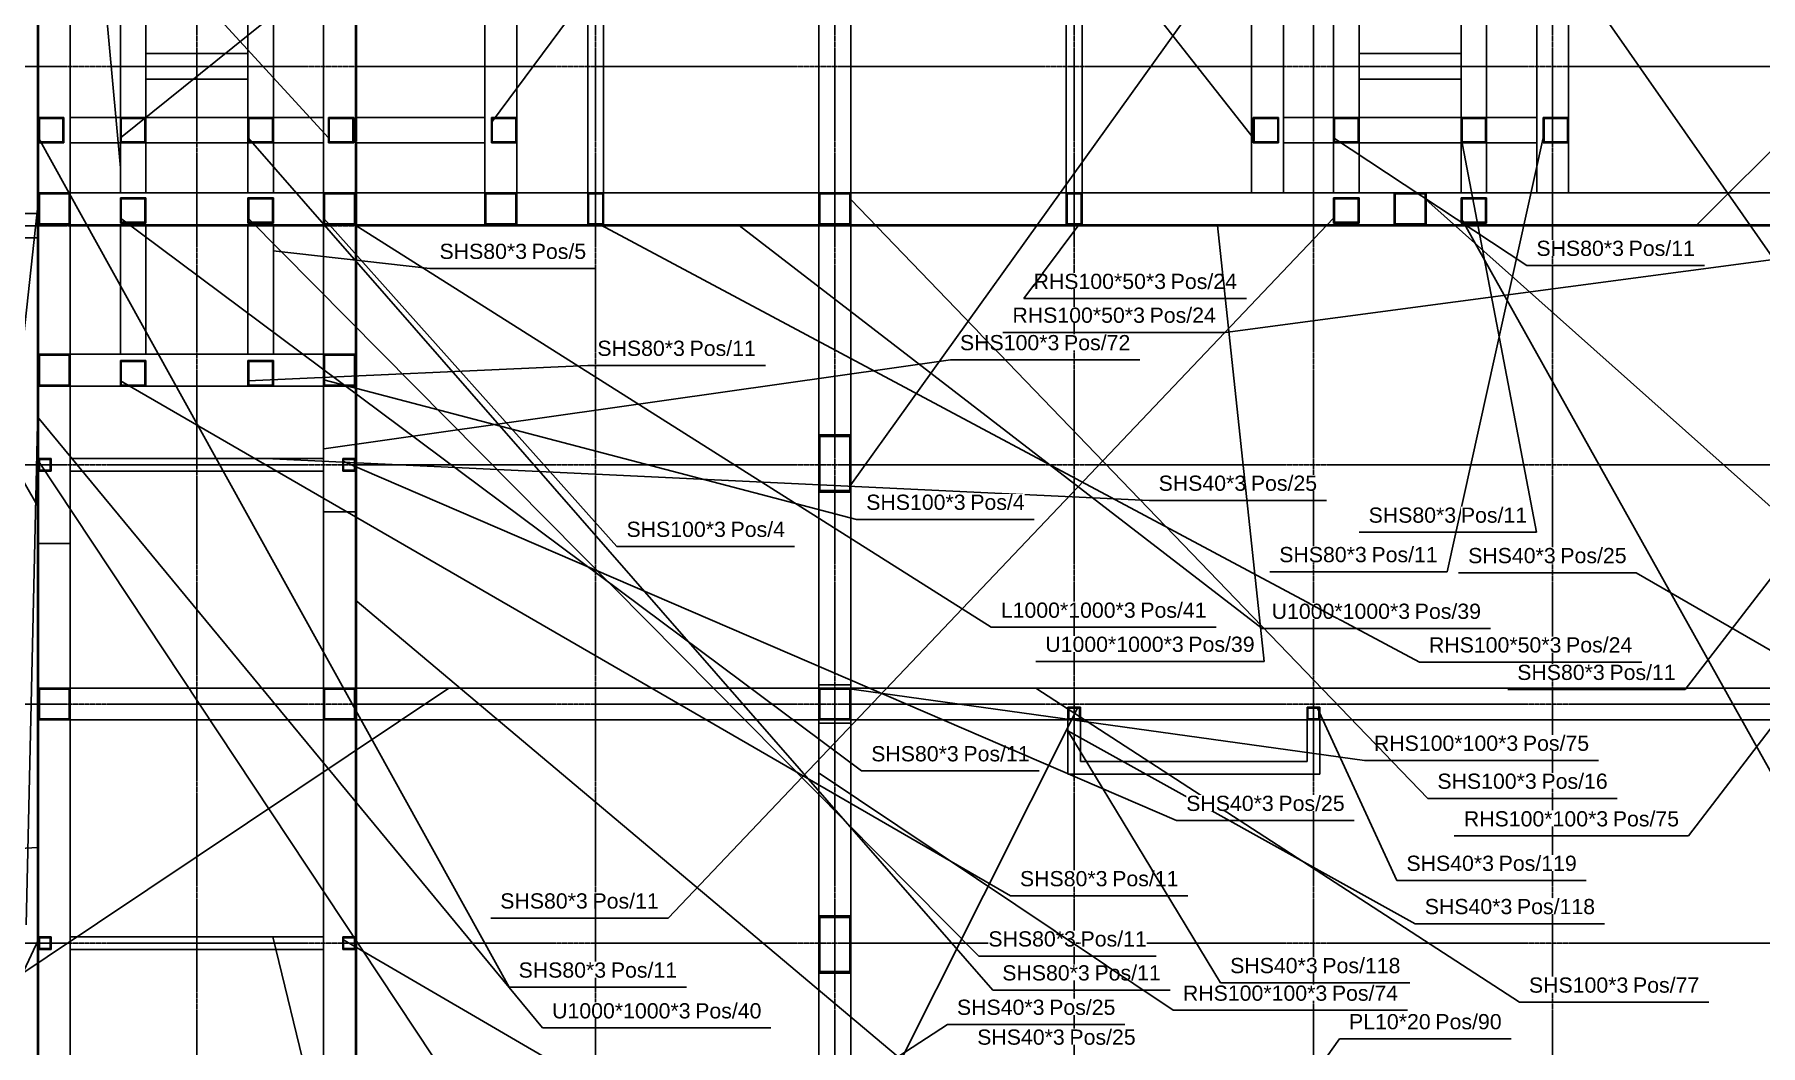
# Model space of a CAD drawing. Header units: millimetres. Extents: x -57554 to 16546, y 2142 to 98430.
# Drawn here: x 4556 to 9967, y 20747 to 23918 of the extents above; entities that cross this region are included whole.
import ezdxf

# ---------------------------------------------------------------- set-up
doc = ezdxf.new("R2010")
doc.units = ezdxf.units.MM
doc.linetypes.add('DXK_LINE_DOT3', pattern=[5.9187, 2.979, -0.9799, 0.9799, -0.9799])
doc.layers.add('S-Z2-A_TEXTUAL_ANNOTATION', color=7, linetype='Continuous')
doc.styles.add('Arial', font='ARIAL.TTF', dxfattribs={"height": 0.2})

msp = doc.modelspace()

# ---------------------------------------------------------------- linework, layer by layer
at = {"color": 1, "linetype": 'DXK_LINE_DOT3'}
for p, q in [((4565.2, 13818), (4565.2, 26818)), ((5065.2, 13818), (5065.2, 26818)), ((5565.2, 13818), (5565.2, 26818)), ((6315.2, 13818), (6315.2, 26818)), ((7065.2, 13818), (7065.2, 26818)), ((7815.2, 13818), (7815.2, 26818)), ((8565.2, 13818), (8565.2, 26818)), ((9315.2, 13818), (9315.2, 26818)), ((-6934.8, 23818), (15065.2, 23818)), ((-6934.8, 23318), (15065.2, 23318)), ((-6934.8, 22568), (15065.2, 22568)), ((-6934.8, 21818), (15065.2, 21818)), ((-6934.8, 21068), (15065.2, 21068))]:
    msp.add_line(p, q, dxfattribs=at)
at = {"color": 2, "linetype": 'Continuous'}
for p, q in [((4565.2, 23318), (4565.2, 24315)), ((4568.2, 23318), (4568.2, 24315)), ((4668.2, 23421), (4668.2, 24215)), ((5462.2, 23421), (5462.2, 24215)), ((5562.2, 23421), (5562.2, 24215)), ((5968.2, 23421), (5968.2, 24215)), ((6290.2, 23421), (6290.2, 24215)), ((6340.2, 23421), (6340.2, 24215)), ((7015.2, 23421), (7015.2, 24215)), ((7115.2, 23421), (7115.2, 24215)), ((7790.2, 23421), (7790.2, 24215)), ((7840.2, 23421), (7840.2, 24215)), ((8371.2, 24215), (8371.2, 23421)), ((8471.2, 24215), (8471.2, 23421)), ((9265.2, 24215), (9265.2, 23421)), ((4825.2, 23658), (4825.2, 23978)), ((4905.2, 23658), (4905.2, 23978)), ((5225.2, 23658), (5225.2, 23978)), ((5305.2, 23658), (5305.2, 23978)), ((5565.2, 23658), (5565.2, 23978)), ((5565.2, 23658), (5565.2, 23978)), ((6068.2, 23658), (6068.2, 23978)), ((8565.2, 23658), (8565.2, 23978)), ((8565.2, 23658), (8565.2, 23978)), ((8628.2, 23658), (8628.2, 23978)), ((8708.2, 23658), (8708.2, 23978)), ((9028.2, 23658), (9028.2, 23978)), ((9108.2, 23658), (9108.2, 23978)), ((9365.2, 23658), (9365.2, 23978)), ((4905.2, 23858), (4905.2, 23778)), ((4905.2, 23858), (5225.2, 23858)), ((5225.2, 23858), (5225.2, 23778)), ((9028.2, 23858), (8708.2, 23858)), ((8708.2, 23778), (8708.2, 23858)), ((9028.2, 23778), (9028.2, 23858)), ((4905.2, 23778), (5225.2, 23778)), ((9028.2, 23778), (8708.2, 23778)), ((4568.2, 23658), (4648.2, 23658)), ((4568.2, 23578), (4568.2, 23658)), ((4645.2, 23655), (4571.2, 23655)), ((4571.2, 23655), (4571.2, 23581)), ((4645.2, 23581), (4645.2, 23655)), ((4648.2, 23658), (4648.2, 23578)), ((4668.2, 23658), (4825.2, 23658)), ((4668.2, 23578), (4668.2, 23658)), ((4825.2, 23658), (4905.2, 23658)), ((4825.2, 23578), (4825.2, 23658)), ((4902.2, 23655), (4828.2, 23655)), ((4828.2, 23655), (4828.2, 23581)), ((4902.2, 23581), (4902.2, 23655)), ((4905.2, 23658), (4905.2, 23578)), ((4905.2, 23658), (5225.2, 23658)), ((5225.2, 23658), (5305.2, 23658)), ((5225.2, 23578), (5225.2, 23658)), ((5302.2, 23655), (5228.2, 23655)), ((5228.2, 23655), (5228.2, 23581)), ((5302.2, 23581), (5302.2, 23655)), ((5462.2, 23658), (5305.2, 23658)), ((5305.2, 23658), (5305.2, 23578)), ((5462.2, 23578), (5462.2, 23658)), ((5477.2, 23658), (5557.2, 23658)), ((5477.2, 23578), (5477.2, 23658)), ((5554.2, 23655), (5480.2, 23655)), ((5480.2, 23655), (5480.2, 23581)), ((5554.2, 23581), (5554.2, 23655)), ((5557.2, 23658), (5557.2, 23578)), ((5968.2, 23658), (5562.2, 23658)), ((5562.2, 23578), (5562.2, 23658)), ((5968.2, 23578), (5968.2, 23658)), ((5988.2, 23658), (6068.2, 23658)), ((5988.2, 23578), (5988.2, 23658)), ((6065.2, 23655), (5991.2, 23655)), ((5991.2, 23655), (5991.2, 23581)), ((6065.2, 23581), (6065.2, 23655)), ((6068.2, 23658), (6068.2, 23578)), ((8376.2, 23578), (8376.2, 23658)), ((8376.2, 23658), (8456.2, 23658)), ((8453.2, 23655), (8379.2, 23655)), ((8379.2, 23655), (8379.2, 23581)), ((8453.2, 23581), (8453.2, 23655)), ((8456.2, 23578), (8456.2, 23658)), ((8471.2, 23658), (8471.2, 23578)), ((8471.2, 23658), (8628.2, 23658)), ((8628.2, 23578), (8628.2, 23658)), ((8628.2, 23658), (8708.2, 23658)), ((8705.2, 23655), (8631.2, 23655)), ((8631.2, 23655), (8631.2, 23581)), ((8705.2, 23581), (8705.2, 23655)), ((8708.2, 23578), (8708.2, 23658)), ((8708.2, 23658), (9028.2, 23658)), ((9028.2, 23578), (9028.2, 23658)), ((9028.2, 23658), (9108.2, 23658)), ((9105.2, 23655), (9031.2, 23655)), ((9031.2, 23655), (9031.2, 23581)), ((9105.2, 23581), (9105.2, 23655)), ((9108.2, 23578), (9108.2, 23658)), ((9108.2, 23658), (9265.2, 23658)), ((9265.2, 23658), (9265.2, 23578)), ((9285.2, 23578), (9285.2, 23658)), ((9285.2, 23658), (9365.2, 23658)), ((9362.2, 23655), (9288.2, 23655)), ((9288.2, 23655), (9288.2, 23581)), ((9362.2, 23581), (9362.2, 23655)), ((9365.2, 23578), (9365.2, 23658)), ((4648.2, 23578), (4568.2, 23578)), ((4571.2, 23581), (4645.2, 23581)), ((4825.2, 23578), (4668.2, 23578)), ((4905.2, 23578), (4825.2, 23578)), ((4825.2, 23421), (4825.2, 23578)), ((4828.2, 23581), (4902.2, 23581)), ((4905.2, 23421), (4905.2, 23578)), ((4905.2, 23578), (5225.2, 23578)), ((5305.2, 23578), (5225.2, 23578)), ((5225.2, 23421), (5225.2, 23578)), ((5228.2, 23581), (5302.2, 23581)), ((5305.2, 23578), (5462.2, 23578)), ((5305.2, 23421), (5305.2, 23578)), ((5557.2, 23578), (5477.2, 23578)), ((5480.2, 23581), (5554.2, 23581)), ((5968.2, 23578), (5562.2, 23578)), ((5565.2, 23421), (5565.2, 23578)), ((5565.2, 23421), (5565.2, 23578)), ((6068.2, 23578), (5988.2, 23578)), ((5991.2, 23581), (6065.2, 23581)), ((6068.2, 23421), (6068.2, 23578)), ((8456.2, 23578), (8376.2, 23578)), ((8379.2, 23581), (8453.2, 23581)), ((8471.2, 23578), (8628.2, 23578)), ((8565.2, 23421), (8565.2, 23578)), ((8565.2, 23421), (8565.2, 23578)), ((8708.2, 23578), (8628.2, 23578)), ((8628.2, 23421), (8628.2, 23578)), ((8631.2, 23581), (8705.2, 23581)), ((8708.2, 23578), (9028.2, 23578)), ((8708.2, 23421), (8708.2, 23578)), ((9028.2, 23421), (9028.2, 23578)), ((9108.2, 23578), (9028.2, 23578)), ((9031.2, 23581), (9105.2, 23581)), ((9108.2, 23421), (9108.2, 23578)), ((9108.2, 23578), (9265.2, 23578)), ((9365.2, 23578), (9285.2, 23578)), ((9288.2, 23581), (9362.2, 23581)), ((9365.2, 23421), (9365.2, 23578)), ((4568.2, 23421), (4668.2, 23421)), ((4568.2, 23321), (4568.2, 23421)), ((4665.2, 23418), (4571.2, 23418)), ((4571.2, 23418), (4571.2, 23324)), ((4665.2, 23324), (4665.2, 23418)), ((4668.2, 23421), (4668.2, 23321)), ((4668.2, 23421), (5462.2, 23421)), ((4825.2, 23421), (4905.2, 23421)), ((4825.2, 23406), (4905.2, 23406)), ((4825.2, 23326), (4825.2, 23406)), ((4902.2, 23403), (4828.2, 23403)), ((4828.2, 23403), (4828.2, 23329)), ((4902.2, 23329), (4902.2, 23403)), ((4905.2, 23406), (4905.2, 23326)), ((5225.2, 23421), (5305.2, 23421)), ((5225.2, 23406), (5305.2, 23406)), ((5225.2, 23326), (5225.2, 23406)), ((5302.2, 23403), (5228.2, 23403)), ((5228.2, 23403), (5228.2, 23329)), ((5302.2, 23329), (5302.2, 23403)), ((5305.2, 23406), (5305.2, 23326)), ((5462.2, 23421), (5562.2, 23421)), ((5462.2, 23321), (5462.2, 23421)), ((5559.2, 23418), (5465.2, 23418)), ((5465.2, 23418), (5465.2, 23324)), ((5559.2, 23324), (5559.2, 23418)), ((5562.2, 23421), (5562.2, 23321)), ((5565.2, 23321), (5565.2, 23421)), ((5565.2, 23421), (5968.2, 23421)), ((5968.2, 23421), (6068.2, 23421)), ((5968.2, 23321), (5968.2, 23421)), ((6065.2, 23418), (5971.2, 23418)), ((5971.2, 23418), (5971.2, 23324)), ((6065.2, 23324), (6065.2, 23418)), ((6068.2, 23421), (6290.2, 23421)), ((6068.2, 23421), (6068.2, 23321)), ((6290.2, 23321), (6290.2, 23421)), ((6290.2, 23421), (6340.2, 23421)), ((6337.2, 23418), (6293.2, 23418)), ((6293.2, 23418), (6293.2, 23324)), ((6337.2, 23324), (6337.2, 23418)), ((6340.2, 23421), (7015.2, 23421)), ((6340.2, 23421), (6340.2, 23321)), ((7015.2, 23321), (7015.2, 23421)), ((7015.2, 23421), (7115.2, 23421)), ((7112.2, 23418), (7018.2, 23418)), ((7018.2, 23418), (7018.2, 23324)), ((7112.2, 23324), (7112.2, 23418)), ((7115.2, 23421), (7790.2, 23421)), ((7115.2, 23321), (7115.2, 23421)), ((7790.2, 23321), (7790.2, 23421)), ((7790.2, 23421), (7840.2, 23421)), ((7837.2, 23418), (7793.2, 23418)), ((7793.2, 23418), (7793.2, 23324)), ((7837.2, 23324), (7837.2, 23418)), ((7840.2, 23421), (8818.2, 23421)), ((7840.2, 23421), (7840.2, 23321)), ((8471.2, 23421), (8371.2, 23421)), ((8628.2, 23421), (8708.2, 23421)), ((8628.2, 23326), (8628.2, 23406)), ((8628.2, 23406), (8708.2, 23406)), ((8705.2, 23403), (8631.2, 23403)), ((8631.2, 23403), (8631.2, 23329)), ((8705.2, 23329), (8705.2, 23403)), ((8708.2, 23326), (8708.2, 23406)), ((8818.2, 23321), (8818.2, 23421)), ((8818.2, 23421), (8918.2, 23421)), ((8915.2, 23418), (8821.2, 23418)), ((8821.2, 23418), (8821.2, 23324)), ((8915.2, 23324), (8915.2, 23418)), ((8918.2, 23421), (10015.2, 23421)), ((8918.2, 23321), (8918.2, 23421)), ((9028.2, 23421), (9108.2, 23421)), ((9028.2, 23326), (9028.2, 23406)), ((9028.2, 23406), (9108.2, 23406)), ((9105.2, 23403), (9031.2, 23403)), ((9031.2, 23403), (9031.2, 23329)), ((9105.2, 23329), (9105.2, 23403)), ((9108.2, 23326), (9108.2, 23406)), ((9265.2, 23421), (9365.2, 23421)), ((4353.7, 23356.1), (4565.2, 23356.1)), ((4668.2, 23321), (4568.2, 23321)), ((4571.2, 23324), (4665.2, 23324)), ((4668.2, 22915), (4668.2, 23321)), ((4668.2, 23321), (5462.2, 23321)), ((4905.2, 23326), (4825.2, 23326)), ((4825.2, 22915), (4825.2, 23321)), ((4825.2, 23321), (4905.2, 23321)), ((4828.2, 23329), (4902.2, 23329)), ((4905.2, 22915), (4905.2, 23321)), ((5305.2, 23326), (5225.2, 23326)), ((5225.2, 22915), (5225.2, 23321)), ((5225.2, 23321), (5305.2, 23321)), ((5228.2, 23329), (5302.2, 23329)), ((5305.2, 22915), (5305.2, 23321)), ((5562.2, 23321), (5462.2, 23321)), ((5462.2, 22915), (5462.2, 23321)), ((5465.2, 23324), (5559.2, 23324)), ((5562.2, 23318.4), (5562.2, 23321)), ((5565.2, 23321), (7065.2, 23321)), ((5565.2, 23318), (5565.2, 23321)), ((6068.2, 23321), (5968.2, 23321)), ((5971.2, 23324), (6065.2, 23324)), ((6340.2, 23321), (6290.2, 23321)), ((6293.2, 23324), (6337.2, 23324)), ((7115.2, 23321), (7015.2, 23321)), ((7018.2, 23324), (7112.2, 23324)), ((7065.2, 23321), (8565.2, 23321)), ((7065.2, 23318), (7065.2, 23321)), ((7065.2, 23318), (7065.2, 23321)), ((7840.2, 23321), (7790.2, 23321)), ((7793.2, 23324), (7837.2, 23324)), ((8565.2, 23321), (10065.2, 23321)), ((8565.2, 23318), (8565.2, 23321)), ((8565.2, 23318), (8565.2, 23321)), ((8708.2, 23326), (8628.2, 23326)), ((8631.2, 23329), (8705.2, 23329)), ((8918.2, 23321), (8818.2, 23321)), ((8821.2, 23324), (8915.2, 23324)), ((9108.2, 23326), (9028.2, 23326)), ((9031.2, 23329), (9105.2, 23329)), ((4277.1, 23280), (4565.2, 23280)), ((4565.2, 22568.4), (4565.2, 23318.4)), ((4565.2, 23318.4), (4568.2, 23318.4)), ((4565.2, 23318), (4568.2, 23318)), ((4568.2, 23318.4), (4568.2, 22568.4)), ((4668.2, 23318.4), (4825.2, 23318.4)), ((4668.2, 23318), (4825.2, 23318)), ((4905.2, 23318.4), (5225.2, 23318.4)), ((4905.2, 23318), (5225.2, 23318)), ((5305.2, 23318.4), (5462.2, 23318.4)), ((5305.2, 23318), (5462.2, 23318)), ((5562.2, 23318.4), (5562.2, 22568.4)), ((5565.2, 23318.4), (5562.2, 23318.4)), ((5565.2, 22568.4), (5565.2, 23318.4)), ((5565.2, 23318), (7065.2, 23318)), ((7015.2, 22662.7), (7015.2, 23318)), ((7065.2, 23318), (8565.2, 23318)), ((7115.2, 22662.7), (7115.2, 23318)), ((8565.2, 23318), (10065.2, 23318)), ((4568.2, 22915), (4668.2, 22915)), ((4568.2, 22815), (4568.2, 22915)), ((4665.2, 22912), (4571.2, 22912)), ((4571.2, 22912), (4571.2, 22818)), ((4665.2, 22818), (4665.2, 22912)), ((4668.2, 22915), (4668.2, 22815)), ((4668.2, 22915), (5462.2, 22915)), ((4825.2, 22915), (4905.2, 22915)), ((4825.2, 22895), (4905.2, 22895)), ((4825.2, 22815), (4825.2, 22895)), ((4902.2, 22892), (4828.2, 22892)), ((4828.2, 22892), (4828.2, 22818)), ((4902.2, 22818), (4902.2, 22892)), ((4905.2, 22895), (4905.2, 22815)), ((5225.2, 22915), (5305.2, 22915)), ((5225.2, 22895), (5305.2, 22895)), ((5225.2, 22815), (5225.2, 22895)), ((5302.2, 22892), (5228.2, 22892)), ((5228.2, 22892), (5228.2, 22818)), ((5302.2, 22818), (5302.2, 22892)), ((5305.2, 22895), (5305.2, 22815)), ((5462.2, 22915), (5562.2, 22915)), ((5462.2, 22815), (5462.2, 22915)), ((5559.2, 22912), (5465.2, 22912)), ((5465.2, 22912), (5465.2, 22818)), ((5559.2, 22818), (5559.2, 22912)), ((5562.2, 22915), (5562.2, 22815)), ((4668.2, 22815), (4568.2, 22815)), ((4571.2, 22818), (4665.2, 22818)), ((4668.2, 22321), (4668.2, 22815)), ((4668.2, 22815), (4825.2, 22815)), ((4905.2, 22815), (4825.2, 22815)), ((4828.2, 22818), (4902.2, 22818)), ((4905.2, 22815), (5225.2, 22815)), ((5305.2, 22815), (5225.2, 22815)), ((5228.2, 22818), (5302.2, 22818)), ((5305.2, 22815), (5462.2, 22815)), ((5462.2, 22421), (5462.2, 22815)), ((5562.2, 22815), (5462.2, 22815)), ((5465.2, 22818), (5559.2, 22818)), ((7015.2, 22482.4), (7015.2, 22662.7)), ((7015.2, 22662.7), (7115.2, 22662.7)), ((7112.2, 22657.3), (7018.2, 22657.3)), ((7018.2, 22657.3), (7018.2, 22487.8)), ((7112.2, 22487.8), (7112.2, 22657.3)), ((7115.2, 22482.4), (7115.2, 22662.7)), ((4568.2, 22568.4), (4565.2, 22568.4)), ((4565.2, 21068), (4565.2, 22568)), ((4565.2, 22568), (4568.2, 22568)), ((4568.2, 22588), (4608.2, 22588)), ((4568.2, 22548), (4568.2, 22588)), ((4568.2, 22568), (4568.2, 21068)), ((4605.2, 22585), (4571.2, 22585)), ((4571.2, 22585), (4571.2, 22551)), ((4605.2, 22551), (4605.2, 22585)), ((4608.2, 22588), (4608.2, 22548)), ((4668.2, 22588), (5462.2, 22588)), ((5522.2, 22588), (5562.2, 22588)), ((5522.2, 22548), (5522.2, 22588)), ((5559.2, 22585), (5525.2, 22585)), ((5525.2, 22585), (5525.2, 22551)), ((5559.2, 22551), (5559.2, 22585)), ((5562.2, 22588), (5562.2, 22548)), ((5562.2, 22568.4), (5565.2, 22568.4)), ((5562.2, 22568), (5562.2, 21068)), ((5565.2, 22568), (5562.2, 22568)), ((5565.2, 21068), (5565.2, 22568)), ((4608.2, 22548), (4568.2, 22548)), ((4571.2, 22551), (4605.2, 22551)), ((4668.2, 22548), (5462.2, 22548)), ((5562.2, 22548), (5522.2, 22548)), ((5525.2, 22551), (5559.2, 22551)), ((7015.2, 22482.4), (7015.2, 21877.9)), ((7115.2, 22482.4), (7015.2, 22482.4)), ((7018.2, 22487.8), (7112.2, 22487.8)), ((7115.2, 21877.9), (7115.2, 22482.4)), ((5462.2, 22421), (5562.2, 22421)), ((5462.2, 21868), (5462.2, 22421)), ((5462.2, 22421), (5562.2, 22421)), ((4568.2, 22321), (4668.2, 22321)), ((4668.2, 22321), (4568.2, 22321)), ((4668.2, 21868), (4668.2, 22321)), ((4568.2, 21768), (4568.2, 21868)), ((4568.2, 21868), (4668.2, 21868)), ((4665.2, 21865), (4571.2, 21865)), ((4571.2, 21865), (4571.2, 21771)), ((4665.2, 21771), (4665.2, 21865)), ((4668.2, 21768), (4668.2, 21868)), ((4668.2, 21868), (5462.2, 21868)), ((5462.2, 21768), (5462.2, 21868)), ((5462.2, 21868), (5562.2, 21868)), ((5559.2, 21865), (5465.2, 21865)), ((5465.2, 21865), (5465.2, 21771)), ((5559.2, 21771), (5559.2, 21865)), ((5562.2, 21768), (5562.2, 21868)), ((5565.2, 21868), (7015.2, 21868)), ((7015.2, 21877.9), (7115.2, 21877.9)), ((7015.2, 21868), (7015.2, 21877.9)), ((7015.2, 21768), (7015.2, 21868)), ((7015.2, 21868), (7115.2, 21868)), ((7112.2, 21865), (7018.2, 21865)), ((7018.2, 21865), (7018.2, 21771)), ((7112.2, 21771), (7112.2, 21865)), ((7115.2, 21868), (7115.2, 21877.9)), ((7115.2, 21868), (7115.2, 21768)), ((7115.2, 21868), (10015.2, 21868)), ((7795.2, 21768), (7795.2, 21808)), ((7795.2, 21808), (7835.2, 21808)), ((7832.2, 21805), (7798.2, 21805)), ((7798.2, 21805), (7798.2, 21771)), ((7832.2, 21771), (7832.2, 21805)), ((7835.2, 21808), (7835.2, 21768)), ((8545.2, 21768), (8545.2, 21808)), ((8545.2, 21808), (8585.2, 21808)), ((8582.2, 21805), (8548.2, 21805)), ((8548.2, 21805), (8548.2, 21771)), ((8582.2, 21771), (8582.2, 21805)), ((8585.2, 21808), (8585.2, 21768)), ((4668.2, 21768), (4568.2, 21768)), ((4571.2, 21771), (4665.2, 21771)), ((4668.2, 21768), (5462.2, 21768)), ((4668.2, 18868), (4668.2, 21768)), ((5462.2, 18868), (5462.2, 21768)), ((5562.2, 21768), (5462.2, 21768)), ((5465.2, 21771), (5559.2, 21771)), ((5565.2, 21768), (7015.2, 21768)), ((7015.2, 21758.2), (7015.2, 21768)), ((7015.2, 21768), (7115.2, 21768)), ((7015.2, 21153.7), (7015.2, 21758.2)), ((7015.2, 21758.2), (7115.2, 21758.2)), ((7018.2, 21771), (7112.2, 21771)), ((7115.2, 21758.2), (7115.2, 21768)), ((7115.2, 21768), (7795.2, 21768)), ((7115.2, 21758.2), (7115.2, 21153.7)), ((7795.2, 21598), (7795.2, 21768)), ((7795.2, 21768), (7835.2, 21768)), ((7798.2, 21771), (7832.2, 21771)), ((7835.2, 21638), (7835.2, 21768)), ((7835.2, 21768), (8545.2, 21768)), ((8545.2, 21768), (8585.2, 21768)), ((8545.2, 21638), (8545.2, 21768)), ((8548.2, 21771), (8582.2, 21771)), ((8585.2, 21598), (8585.2, 21768)), ((8585.2, 21768), (10015.2, 21768)), ((7795.2, 21598), (8585.2, 21598)), ((7835.2, 21638), (8545.2, 21638)), ((7015.2, 20973.4), (7015.2, 21153.7)), ((7015.2, 21153.7), (7115.2, 21153.7)), ((7112.2, 21148.3), (7018.2, 21148.3)), ((7018.2, 21148.3), (7018.2, 20978.8)), ((7112.2, 20978.8), (7112.2, 21148.3)), ((7115.2, 20973.4), (7115.2, 21153.7)), ((4568.2, 21068), (4565.2, 21068)), ((4565.7, 19568), (4565.7, 21068)), ((4565.7, 21068), (4568.7, 21068)), ((4568.2, 21088), (4608.2, 21088)), ((4568.2, 21048), (4568.2, 21088)), ((4608.2, 21048), (4568.2, 21048)), ((4568.7, 21068), (4568.7, 19568)), ((4605.2, 21085), (4571.2, 21085)), ((4571.2, 21085), (4571.2, 21051)), ((4571.2, 21051), (4605.2, 21051)), ((4605.2, 21051), (4605.2, 21085)), ((4608.2, 21088), (4608.2, 21048)), ((4668.2, 21088), (5462.2, 21088)), ((4668.2, 21048), (5462.2, 21048)), ((5522.2, 21088), (5562.2, 21088)), ((5522.2, 21048), (5522.2, 21088)), ((5562.2, 21048), (5522.2, 21048)), ((5559.2, 21085), (5525.2, 21085)), ((5525.2, 21085), (5525.2, 21051)), ((5525.2, 21051), (5559.2, 21051)), ((5559.2, 21051), (5559.2, 21085)), ((5562.2, 21088), (5562.2, 21048)), ((5562.2, 21068), (5565.2, 21068)), ((5562.2, 20338), (5562.2, 21048)), ((5562.7, 21068), (5562.7, 19568)), ((5565.7, 21068), (5562.7, 21068)), ((5565.7, 19568), (5565.7, 21068)), ((7115.2, 20973.4), (7015.2, 20973.4)), ((7015.2, 20368), (7015.2, 20973.4)), ((7018.2, 20978.8), (7112.2, 20978.8)), ((7115.2, 20368), (7115.2, 20973.4))]:
    msp.add_line(p, q, dxfattribs=at)
at = {"layer": 'S-Z2-A_TEXTUAL_ANNOTATION'}
for p, q in [((4568.6, 22434.8), (1818.6, 27197.8)), ((8376.6, 23594.3), (6303.6, 26227.3)), ((9764.9, 23318.5), (12381.1, 25934.8)), ((4825.6, 23499.8), (4621.9, 25716.6)), ((4825.6, 23594.3), (6456.6, 24907.2)), ((5477.6, 23594.3), (4550.9, 24606.6)), ((5988.6, 23641.7), (6629.6, 24506)), ((5225.6, 23594.3), (7559.8, 20920.8)), ((8628.6, 23594.3), (9234.3, 23193.5)), ((11062.6, 23594.3), (9730.8, 21863.4)), ((4568.6, 23400.7), (4298, 20913.2)), ((4825.6, 23342.3), (7149, 21608.1)), ((10829.9, 23321.5), (8289.1, 22983.7)), ((5304.7, 23239.5), (5795.7, 23184)), ((5795.7, 23184), (6315.2, 23184)), ((9234.3, 23193.5), (9790.9, 23193.5)), ((7591.7, 22983.7), (8289.1, 22983.7)), ((7427.3, 22897.6), (8021, 22897.6)), ((4568.6, 22835.3), (4530, 21125.8)), ((5225.6, 22831.3), (6290.5, 22879.9)), ((5462.6, 22835.3), (7133.4, 22397)), ((6290.5, 22879.9), (6847.1, 22879.9)), ((4825.6, 22831.3), (7615.3, 21216.3)), ((4565.6, 22718.7), (6148.7, 20801.8)), ((4568.6, 22579.7), (5996.9, 20422.9)), ((5303.1, 22587.5), (8050, 22456.7)), ((8050, 22456.7), (8606.5, 22456.7)), ((7133.4, 22397), (7690, 22397)), ((8708.3, 22356.6), (9264.9, 22356.6)), ((6381.9, 22312.1), (6938.5, 22312.1)), ((8428.1, 22232.8), (8984.7, 22232.8)), ((9020.3, 22229.7), (9576.8, 22229.7)), ((11568.6, 21079.7), (9576.8, 22229.7)), ((7555.2, 22058.5), (8260.1, 22058.5)), ((7694.7, 21951.5), (8410.7, 21951.5)), ((5855.4, 21867.5), (4251.4, 20795.4)), ((9174.2, 21863.4), (9730.8, 21863.4)), ((10094.9, 21867.5), (9741.3, 21404)), ((7826.9, 21807.5), (4583.9, 15341.9)), ((7795.6, 21733.7), (8884.3, 21128.8)), ((7149, 21608.1), (7705.6, 21608.1)), ((8724.9, 21641.1), (9459.4, 21641.1)), ((8923.9, 21522), (9517.6, 21522)), ((8136.5, 21452.5), (8693.1, 21452.5)), ((9006.8, 21404), (9741.3, 21404)), ((4565.6, 21368.3), (1875.1, 21214)), ((8826.9, 21264.5), (9420.5, 21264.5)), ((7615.3, 21216.3), (8171.9, 21216.3)), ((5986.1, 21146.4), (6542.7, 21146.4)), ((8884.3, 21128.8), (9477.9, 21128.8)), ((4568.6, 21079.7), (4293.6, 20493.4)), ((5303.1, 21087.5), (5569.5, 19992)), ((5522.6, 21079.7), (6233.9, 20664.7)), ((6043.6, 20929.6), (6600.2, 20929.6)), ((7559.8, 20920.8), (8116.4, 20920.8)), ((9210.9, 20882.5), (9804.6, 20882.5)), ((6148.7, 20801.8), (6864.7, 20801.8)), ((7417.8, 20812.9), (7974.4, 20812.9)), ((8416, 20442.5), (8646.9, 20767.7)), ((8646.9, 20767.7), (9185.1, 20767.7))]:
    msp.add_line(p, q, dxfattribs=at)

# ---------------------------------------------------------------- wipeouts: each hides what was drawn before it
for points in [[(8354.1, 22486.7), (8354.1, 22536.7), (8080, 22536.7), (8080, 22486.7)], [(9188.4, 21158.8), (9188.4, 21208.8), (8914.3, 21208.8), (8914.3, 21158.8)], [(8932.6, 20797.7), (8932.6, 20847.7), (8676.9, 20847.7), (8676.9, 20797.7)]]:
    msp.add_wipeout(points).dxf.layer = 'S-Z2-A_TEXTUAL_ANNOTATION'

# ---------------------------------------------------------------- next in the draw order: linework, layer by layer
msp.add_line((8126.1, 20857.2), (8860.6, 20857.2), dxfattribs=at)

# ---------------------------------------------------------------- next in the draw order: wipeouts: each hides what was drawn before it
for points in [[(8102.9, 23119.8), (8102.9, 23169.8), (7687.9, 23169.8), (7687.9, 23119.8)], [(8036.7, 23013.7), (8036.7, 23063.7), (7621.7, 23063.7), (7621.7, 23013.7)], [(8576.5, 22486.7), (8576.5, 22536.7), (8369.1, 22536.7), (8369.1, 22486.7)], [(8732.2, 22262.8), (8732.2, 22312.8), (8458.1, 22312.8), (8458.1, 22262.8)], [(9324.4, 22259.7), (9324.4, 22309.7), (9050.3, 22309.7), (9050.3, 22259.7)], [(8158.3, 21981.5), (8158.3, 22031.5), (7724.7, 22031.5), (7724.7, 21981.5)], [(7453.1, 21638.1), (7453.1, 21688.1), (7179, 21688.1), (7179, 21638.1)], [(9447.9, 21158.8), (9447.9, 21208.8), (9203.4, 21208.8), (9203.4, 21158.8)], [(9552.1, 20912.5), (9552.1, 20962.5), (9240.9, 20962.5), (9240.9, 20912.5)], [(7721.9, 20842.9), (7721.9, 20892.9), (7447.8, 20892.9), (7447.8, 20842.9)], [(6612.2, 20831.8), (6612.2, 20881.8), (6178.7, 20881.8), (6178.7, 20831.8)], [(9155.1, 20797.7), (9155.1, 20847.7), (8947.6, 20847.7), (8947.6, 20797.7)], [(7785.4, 20749.3), (7785.4, 20799.3), (7511.3, 20799.3), (7511.3, 20749.3)]]:
    msp.add_wipeout(points).dxf.layer = 'S-Z2-A_TEXTUAL_ANNOTATION'

# ---------------------------------------------------------------- next in the draw order: linework, layer by layer
for p, q in [((9285.6, 23594.3), (8984.7, 22232.8)), ((7829.9, 23321.5), (7657.9, 23089.8))]:
    msp.add_line(p, q, dxfattribs=at)

# ---------------------------------------------------------------- next in the draw order: texts
at = {"layer": 'S-Z2-A_TEXTUAL_ANNOTATION', "style": 'Arial'}
for s, p in [('SHS40*3', (8080, 22486.7)), ('Pos/25', (8369.1, 22486.7)), ('SHS40*3', (8914.3, 21158.8)), ('Pos/118', (9203.4, 21158.8)), ('PL10*20', (8676.9, 20797.7)), ('Pos/90', (8947.6, 20797.7))]:
    msp.add_text(s, height=47.75, dxfattribs=at).set_placement(p)

# ---------------------------------------------------------------- next in the draw order: wipeouts: each hides what was drawn before it
for points in [[(8325.3, 23119.8), (8325.3, 23169.8), (8117.9, 23169.8), (8117.9, 23119.8)], [(8259.1, 23013.7), (8259.1, 23063.7), (8051.7, 23063.7), (8051.7, 23013.7)], [(8954.7, 22262.8), (8954.7, 22312.8), (8747.2, 22312.8), (8747.2, 22262.8)], [(9546.8, 22259.7), (9546.8, 22309.7), (9339.4, 22309.7), (9339.4, 22259.7)], [(8380.7, 21981.5), (8380.7, 22031.5), (8173.3, 22031.5), (8173.3, 21981.5)], [(9774.6, 20912.5), (9774.6, 20962.5), (9567.1, 20962.5), (9567.1, 20912.5)], [(7944.4, 20842.9), (7944.4, 20892.9), (7736.9, 20892.9), (7736.9, 20842.9)], [(6834.7, 20831.8), (6834.7, 20881.8), (6627.2, 20881.8), (6627.2, 20831.8)], [(8007.8, 20749.3), (8007.8, 20799.3), (7800.4, 20799.3), (7800.4, 20749.3)]]:
    msp.add_wipeout(points).dxf.layer = 'S-Z2-A_TEXTUAL_ANNOTATION'

# ---------------------------------------------------------------- next in the draw order: linework, layer by layer
at = {"layer": 'S-Z2-A_TEXTUAL_ANNOTATION'}
for p, q in [((8917.7, 23400.7), (10133.7, 22316.5)), ((8264.9, 23318.5), (8410.7, 21951.5)), ((7657.9, 23089.8), (8355.3, 23089.8)), ((8404.4, 22055), (9120.4, 22055)), ((7695.4, 21867.5), (9210.9, 20882.5)), ((5522.6, 19579.7), (7417.8, 20812.9))]:
    msp.add_line(p, q, dxfattribs=at)

# ---------------------------------------------------------------- next in the draw order: texts
at = {"layer": 'S-Z2-A_TEXTUAL_ANNOTATION', "style": 'Arial'}
for s, height, p in [('RHS100*50*3', 47.754, (7687.9, 23119.8)), ('Pos/24', 47.75, (8117.9, 23119.8)), ('RHS100*50*3', 47.754, (7621.7, 23013.7)), ('Pos/24', 47.75, (8051.7, 23013.7)), ('SHS80*3', 47.75, (8458.1, 22262.8)), ('Pos/11', 47.75, (8747.2, 22262.8)), ('SHS40*3', 47.75, (9050.3, 22259.7)), ('Pos/25', 47.75, (9339.4, 22259.7)), ('U1000*1000*3', 47.754, (7724.7, 21981.5)), ('Pos/39', 47.75, (8173.3, 21981.5)), ('SHS100*3', 47.75, (9240.9, 20912.5)), ('Pos/77', 47.75, (9567.1, 20912.5)), ('SHS40*3', 47.75, (7447.8, 20842.9)), ('Pos/25', 47.75, (7736.9, 20842.9)), ('U1000*1000*3', 47.754, (6178.7, 20831.8)), ('Pos/40', 47.75, (6627.2, 20831.8)), ('SHS40*3', 47.75, (7511.3, 20749.3)), ('Pos/25', 47.75, (7800.4, 20749.3))]:
    msp.add_text(s, height=height, dxfattribs=at).set_placement(p)

# ---------------------------------------------------------------- next in the draw order: wipeouts: each hides what was drawn before it
for points in [[(8867.9, 22085), (8867.9, 22135), (8434.4, 22135), (8434.4, 22085)], [(9478.3, 21893.4), (9478.3, 21943.4), (9204.2, 21943.4), (9204.2, 21893.4)], [(9206.9, 21671.1), (9206.9, 21721.1), (8754.9, 21721.1), (8754.9, 21671.1)], [(7675.6, 21638.1), (7675.6, 21688.1), (7468.1, 21688.1), (7468.1, 21638.1)], [(9265.1, 21552), (9265.1, 21602), (8953.9, 21602), (8953.9, 21552)], [(8440.6, 21482.5), (8440.6, 21532.5), (8166.5, 21532.5), (8166.5, 21482.5)], [(9488.8, 21434), (9488.8, 21484), (9036.8, 21484), (9036.8, 21434)], [(7919.5, 21246.3), (7919.5, 21296.3), (7645.3, 21296.3), (7645.3, 21246.3)], [(7820.3, 21057.3), (7820.3, 21107.3), (7546.2, 21107.3), (7546.2, 21057.3)], [(7863.9, 20950.8), (7863.9, 21000.8), (7589.8, 21000.8), (7589.8, 20950.8)], [(8578.3, 20973.7), (8578.3, 21023.7), (8304.2, 21023.7), (8304.2, 20973.7)], [(8608.1, 20887.2), (8608.1, 20937.2), (8156.1, 20937.2), (8156.1, 20887.2)]]:
    msp.add_wipeout(points).dxf.layer = 'S-Z2-A_TEXTUAL_ANNOTATION'

# ---------------------------------------------------------------- next in the draw order: linework, layer by layer
at = {"layer": 'S-Z2-A_TEXTUAL_ANNOTATION'}
for p, q in [((5225.6, 23342.3), (7516.2, 21027.3)), ((7094.9, 21867.5), (8724.9, 21641.1))]:
    msp.add_line(p, q, dxfattribs=at)

# ---------------------------------------------------------------- next in the draw order: texts
at = {"layer": 'S-Z2-A_TEXTUAL_ANNOTATION', "style": 'Arial'}
for s, p in [('SHS80*3', (7179, 21638.1)), ('Pos/11', (7468.1, 21638.1))]:
    msp.add_text(s, height=47.75, dxfattribs=at).set_placement(p)

# ---------------------------------------------------------------- next in the draw order: wipeouts: each hides what was drawn before it
for points in [[(9090.4, 22085), (9090.4, 22135), (8882.9, 22135), (8882.9, 22085)], [(9700.8, 21893.4), (9700.8, 21943.4), (9493.3, 21943.4), (9493.3, 21893.4)], [(9429.4, 21671.1), (9429.4, 21721.1), (9221.9, 21721.1), (9221.9, 21671.1)], [(9487.6, 21552), (9487.6, 21602), (9280.1, 21602), (9280.1, 21552)], [(8663.1, 21482.5), (8663.1, 21532.5), (8455.6, 21532.5), (8455.6, 21482.5)], [(9711.3, 21434), (9711.3, 21484), (9503.8, 21484), (9503.8, 21434)], [(8141.9, 21246.3), (8141.9, 21296.3), (7934.5, 21296.3), (7934.5, 21246.3)], [(8042.8, 21057.3), (8042.8, 21107.3), (7835.3, 21107.3), (7835.3, 21057.3)], [(8086.4, 20950.8), (8086.4, 21000.8), (7878.9, 21000.8), (7878.9, 20950.8)], [(8837.8, 20973.7), (8837.8, 21023.7), (8593.3, 21023.7), (8593.3, 20973.7)], [(8830.6, 20887.2), (8830.6, 20937.2), (8623.1, 20937.2), (8623.1, 20887.2)]]:
    msp.add_wipeout(points).dxf.layer = 'S-Z2-A_TEXTUAL_ANNOTATION'

# ---------------------------------------------------------------- next in the draw order: linework, layer by layer
at = {"layer": 'S-Z2-A_TEXTUAL_ANNOTATION'}
for p, q in [((8897.4, 21949.5), (9594.8, 21949.5)), ((8576.9, 21807.5), (8826.9, 21264.5)), ((7795.6, 21733.7), (8274.2, 20943.7)), ((7015.6, 21600.8), (8126.1, 20857.2)), ((7516.2, 21027.3), (8072.8, 21027.3)), ((8274.2, 20943.7), (8867.8, 20943.7))]:
    msp.add_line(p, q, dxfattribs=at)

# ---------------------------------------------------------------- next in the draw order: texts
at = {"layer": 'S-Z2-A_TEXTUAL_ANNOTATION', "style": 'Arial'}
for s, height, p in [('U1000*1000*3', 47.754, (8434.4, 22085)), ('Pos/39', 47.75, (8882.9, 22085)), ('SHS80*3', 47.75, (9204.2, 21893.4)), ('Pos/11', 47.75, (9493.3, 21893.4)), ('RHS100*100*3', 47.754, (8754.9, 21671.1)), ('Pos/75', 47.75, (9221.9, 21671.1)), ('SHS100*3', 47.75, (8953.9, 21552)), ('Pos/16', 47.75, (9280.1, 21552)), ('SHS40*3', 47.75, (8166.5, 21482.5)), ('Pos/25', 47.75, (8455.6, 21482.5)), ('RHS100*100*3', 47.754, (9036.8, 21434)), ('Pos/75', 47.75, (9503.8, 21434)), ('SHS80*3', 47.75, (7645.3, 21246.3)), ('Pos/11', 47.75, (7934.5, 21246.3)), ('SHS80*3', 47.75, (7546.2, 21057.3)), ('Pos/11', 47.75, (7835.3, 21057.3)), ('SHS80*3', 47.75, (7589.8, 20950.8)), ('Pos/11', 47.75, (7878.9, 20950.8)), ('SHS40*3', 47.75, (8304.2, 20973.7)), ('Pos/118', 47.75, (8593.3, 20973.7)), ('RHS100*100*3', 47.754, (8156.1, 20887.2)), ('Pos/74', 47.75, (8623.1, 20887.2))]:
    msp.add_text(s, height=height, dxfattribs=at).set_placement(p)

# ---------------------------------------------------------------- next in the draw order: wipeouts: each hides what was drawn before it
for points in [[(6099.8, 23214), (6099.8, 23264), (5825.7, 23264), (5825.7, 23214)], [(6594.6, 22909.9), (6594.6, 22959.9), (6320.5, 22959.9), (6320.5, 22909.9)], [(7474.6, 22427), (7474.6, 22477), (7163.4, 22477), (7163.4, 22427)], [(6723.1, 22342.1), (6723.1, 22392.1), (6411.9, 22392.1), (6411.9, 22342.1)], [(6347.8, 20959.6), (6347.8, 21009.6), (6073.6, 21009.6), (6073.6, 20959.6)]]:
    msp.add_wipeout(points).dxf.layer = 'S-Z2-A_TEXTUAL_ANNOTATION'

# ---------------------------------------------------------------- next in the draw order: linework, layer by layer
at = {"layer": 'S-Z2-A_TEXTUAL_ANNOTATION'}
msp.add_line((4568.6, 23594.3), (6043.6, 20929.6), dxfattribs=at)

# ---------------------------------------------------------------- next in the draw order: wipeouts: each hides what was drawn before it
for points in [[(6285.2, 23214), (6285.2, 23264), (6114.8, 23264), (6114.8, 23214)], [(6817.1, 22909.9), (6817.1, 22959.9), (6609.6, 22959.9), (6609.6, 22909.9)], [(7660, 22427), (7660, 22477), (7489.6, 22477), (7489.6, 22427)], [(6908.5, 22342.1), (6908.5, 22392.1), (6738.1, 22392.1), (6738.1, 22342.1)], [(6570.2, 20959.6), (6570.2, 21009.6), (6362.8, 21009.6), (6362.8, 20959.6)]]:
    msp.add_wipeout(points).dxf.layer = 'S-Z2-A_TEXTUAL_ANNOTATION'

# ---------------------------------------------------------------- next in the draw order: linework, layer by layer
for p, q in [((5462.6, 23341.3), (6381.9, 22312.1)), ((5563.4, 23318.5), (7555.2, 22058.5)), ((6764.9, 23318.5), (8404.4, 22055)), ((5462.6, 22618.3), (7427.3, 22897.6)), ((5561.7, 22144.3), (7374.1, 20618.3))]:
    msp.add_line(p, q, dxfattribs=at)

# ---------------------------------------------------------------- next in the draw order: texts
at = {"layer": 'S-Z2-A_TEXTUAL_ANNOTATION', "style": 'Arial'}
for s, p in [('SHS80*3', (5825.7, 23214)), ('Pos/5', (6114.8, 23214)), ('SHS80*3', (6320.5, 22909.9)), ('Pos/11', (6609.6, 22909.9)), ('SHS100*3', (7163.4, 22427)), ('Pos/4', (7489.6, 22427)), ('SHS100*3', (6411.9, 22342.1)), ('Pos/4', (6738.1, 22342.1)), ('SHS80*3', (6073.6, 20959.6)), ('Pos/11', (6362.8, 20959.6))]:
    msp.add_text(s, height=47.75, dxfattribs=at).set_placement(p)

# ---------------------------------------------------------------- next in the draw order: wipeouts: each hides what was drawn before it
for points in [[(7768.5, 22927.6), (7768.5, 22977.6), (7457.3, 22977.6), (7457.3, 22927.6)], [(8007.7, 22088.5), (8007.7, 22138.5), (7585.2, 22138.5), (7585.2, 22088.5)], [(6290.2, 21176.4), (6290.2, 21226.4), (6016.1, 21226.4), (6016.1, 21176.4)]]:
    msp.add_wipeout(points).dxf.layer = 'S-Z2-A_TEXTUAL_ANNOTATION'

# ---------------------------------------------------------------- next in the draw order: wipeouts: each hides what was drawn before it
for points in [[(7991, 22927.6), (7991, 22977.6), (7783.5, 22977.6), (7783.5, 22927.6)], [(8230.1, 22088.5), (8230.1, 22138.5), (8022.7, 22138.5), (8022.7, 22088.5)], [(6512.7, 21176.4), (6512.7, 21226.4), (6305.2, 21226.4), (6305.2, 21176.4)]]:
    msp.add_wipeout(points).dxf.layer = 'S-Z2-A_TEXTUAL_ANNOTATION'

# ---------------------------------------------------------------- next in the draw order: linework, layer by layer
at = {"layer": 'S-Z2-A_TEXTUAL_ANNOTATION'}
for p, q in [((7114.7, 22505.3), (9558.7, 25913.6)), ((7114.7, 23400.7), (8923.9, 21522)), ((6329.9, 23321.5), (8897.4, 21949.5)), ((8628.6, 23342.3), (6542.7, 21146.4)), ((5522.6, 22579.7), (8136.5, 21452.5))]:
    msp.add_line(p, q, dxfattribs=at)

# ---------------------------------------------------------------- next in the draw order: texts
at = {"layer": 'S-Z2-A_TEXTUAL_ANNOTATION', "style": 'Arial'}
for s, height, p in [('SHS100*3', 47.75, (7457.3, 22927.6)), ('Pos/72', 47.75, (7783.5, 22927.6)), ('L1000*1000*3', 47.754, (7585.2, 22088.5)), ('Pos/41', 47.75, (8022.7, 22088.5)), ('SHS80*3', 47.75, (6016.1, 21176.4)), ('Pos/11', 47.75, (6305.2, 21176.4))]:
    msp.add_text(s, height=height, dxfattribs=at).set_placement(p)

# ---------------------------------------------------------------- next in the draw order: wipeouts: each hides what was drawn before it
for points in [[(9012.5, 22386.6), (9012.5, 22436.6), (8738.3, 22436.6), (8738.3, 22386.6)], [(9342.3, 21979.5), (9342.3, 22029.5), (8927.4, 22029.5), (8927.4, 21979.5)]]:
    msp.add_wipeout(points).dxf.layer = 'S-Z2-A_TEXTUAL_ANNOTATION'

# ---------------------------------------------------------------- next in the draw order: wipeouts: each hides what was drawn before it
for points in [[(9234.9, 22386.6), (9234.9, 22436.6), (9027.5, 22436.6), (9027.5, 22386.6)], [(9564.8, 21979.5), (9564.8, 22029.5), (9357.3, 22029.5), (9357.3, 21979.5)]]:
    msp.add_wipeout(points).dxf.layer = 'S-Z2-A_TEXTUAL_ANNOTATION'

# ---------------------------------------------------------------- next in the draw order: linework, layer by layer
at = {"layer": 'S-Z2-A_TEXTUAL_ANNOTATION'}
msp.add_line((9028.6, 23594.3), (9264.9, 22356.6), dxfattribs=at)

# ---------------------------------------------------------------- next in the draw order: texts
at = {"layer": 'S-Z2-A_TEXTUAL_ANNOTATION', "style": 'Arial'}
for s, height, p in [('SHS80*3', 47.75, (8738.3, 22386.6)), ('Pos/11', 47.75, (9027.5, 22386.6)), ('RHS100*50*3', 47.754, (8927.4, 21979.5)), ('Pos/24', 47.75, (9357.3, 21979.5))]:
    msp.add_text(s, height=height, dxfattribs=at).set_placement(p)

# ---------------------------------------------------------------- next in the draw order: wipeouts: each hides what was drawn before it
msp.add_wipeout([(9538.5, 23223.5), (9538.5, 23273.5), (9264.3, 23273.5), (9264.3, 23223.5)]).dxf.layer = 'S-Z2-A_TEXTUAL_ANNOTATION'

# ---------------------------------------------------------------- next in the draw order: wipeouts: each hides what was drawn before it
msp.add_wipeout([(9760.9, 23223.5), (9760.9, 23273.5), (9553.5, 23273.5), (9553.5, 23223.5)]).dxf.layer = 'S-Z2-A_TEXTUAL_ANNOTATION'

# ---------------------------------------------------------------- next in the draw order: linework, layer by layer
at = {"layer": 'S-Z2-A_TEXTUAL_ANNOTATION'}
for p, q in [((9364.7, 24136.3), (10536.5, 22455.8)), ((9028.6, 23342.3), (10878.6, 20028.1))]:
    msp.add_line(p, q, dxfattribs=at)

# ---------------------------------------------------------------- next in the draw order: texts
at = {"layer": 'S-Z2-A_TEXTUAL_ANNOTATION', "style": 'Arial'}
for s, p in [('SHS80*3', (9264.3, 23223.5)), ('Pos/11', (9553.5, 23223.5))]:
    msp.add_text(s, height=47.75, dxfattribs=at).set_placement(p)

# ---------------------------------------------------------------- next in the draw order: wipeouts: each hides what was drawn before it
msp.add_wipeout([(9131, 21294.5), (9131, 21344.5), (8856.9, 21344.5), (8856.9, 21294.5)]).dxf.layer = 'S-Z2-A_TEXTUAL_ANNOTATION'

# ---------------------------------------------------------------- next in the draw order: wipeouts: each hides what was drawn before it
msp.add_wipeout([(9390.5, 21294.5), (9390.5, 21344.5), (9146, 21344.5), (9146, 21294.5)]).dxf.layer = 'S-Z2-A_TEXTUAL_ANNOTATION'

# ---------------------------------------------------------------- next in the draw order: texts
for s, p in [('SHS40*3', (8856.9, 21294.5)), ('Pos/119', (9146, 21294.5))]:
    msp.add_text(s, height=47.75, dxfattribs=at).set_placement(p)

doc.saveas('drawing.dxf')
